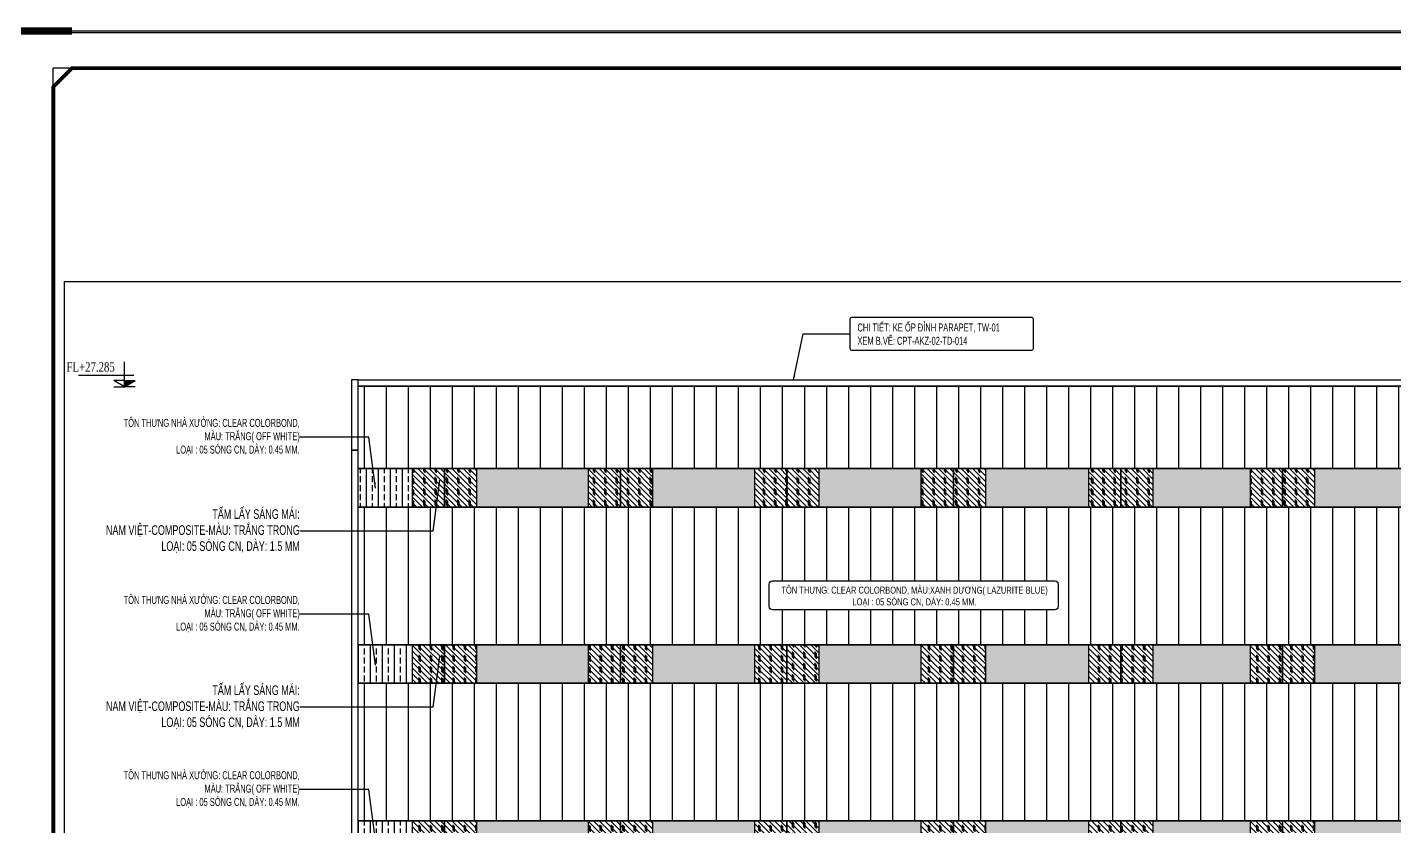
# Model space of a CAD drawing. Header units: inches. Extents: x 340055 to 349452, y -34649 to -30845.
# Drawn here: x 346943 to 347370, y -32010 to -31760.4 of the extents above; entities that cross this region are included whole.
import ezdxf

# ---------------------------------------------------------------- set-up
doc = ezdxf.new("R2010")
doc.units = ezdxf.units.IN
doc.header["$MEASUREMENT"] = 0
for name, color, linetype in [('250', 250, 'Continuous'), ('3', 3, 'Continuous'), ('AZNB-BN-TL-A- X- POWDER ELEVATION X W$0$TL-Roof', 60, 'Continuous'), ('flashing', 6, 'Continuous'), ('NET IN', 3, 'Continuous'), ('ROOFING', 4, 'Continuous')]:
    doc.layers.add(name, color=color, linetype=linetype)
doc.layers.add('AZNB-BN-TL-A- X- POWDER ELEVATION X W$0$TL- LOUVER', color=40, linetype='Continuous', lineweight=15)
doc.layers.add('TL-TIILE BLOCK A2$0$TL-TITLE BLOCK 1', color=7, linetype='Continuous', lineweight=50)
doc.styles.add('ST1', font='times.ttf', dxfattribs={"width": 0.7})
doc.styles.add('ST1H', font='vnshxh.shx', dxfattribs={"width": 0.7})
doc.styles.add('vntimeh.shx', font='vntimeh.shx', dxfattribs={"width": 0.8, "bigfont": 'bigfont.shx'})
doc.dimstyles.new('100', dxfattribs={"dimtxt": 3, "dimasz": 1.5, "dimexe": 1, "dimexo": 0, "dimgap": 1, "dimtad": 1, "dimdec": 0, "dimlfac": 100, "dimzin": 0, "dimdsep": 46, "dimtxsty": 'ST1', "dimblk": 'OBLIQUE', "dimcen": 1, "dimdle": 1, "dimclrd": 8, "dimclre": 8, "dimclrt": 3, "dimadec": 0, "dimazin": 0, "dimtfac": 1, "dimtdec": 0, "dimtix": 1, "dimtmove": 1, "dimatfit": 3, "dimfxl": 0, "dimtolj": 1, "dimtzin": 0, "dimlwd": -1, "dimlwe": -1, "dimarcsym": 0})
doc.dimstyles.new('3', dxfattribs={"dimtxt": 3.5, "dimasz": 1.8, "dimexe": 1, "dimexo": 0, "dimgap": 1, "dimtad": 1, "dimdec": 0, "dimlfac": 3, "dimzin": 0, "dimdsep": 46, "dimtxsty": 'ST1H', "dimblk": 'OBLIQUE', "dimcen": 1, "dimdle": 1, "dimclrd": 8, "dimclre": 8, "dimclrt": 3, "dimadec": 0, "dimazin": 0, "dimtfac": 1, "dimtdec": 0, "dimtix": 1, "dimtofl": 0, "dimtmove": 1, "dimatfit": 3, "dimfxl": 0, "dimtolj": 1, "dimtzin": 0, "dimlwd": -1, "dimlwe": -1, "dimarcsym": 0})
pattern_1 = [(90, (672.007, 3803.1944), (-6.875, 1e-15), [])]
pattern_2 = [(135, (6987.6541, 3803.1944), (-0.8838834765, -0.8838834765), []), (270, (6987.654, 3804.0783), (3.5355339, -2e-16), [1.76776696, -1.76776696]), (270, (6987.433, 3804.2993), (3.5355339, -2e-16), [1.76776696, -1.76776696]), (270, (6987.212, 3804.5202), (3.5355339, -2e-16), [1.76776696, -1.76776696])]
pattern_3 = [(135, (0, 0), (-0.8838835, -0.8838835), []), (270, (6e-17, 0.884), (3.535534, -2e-16), [1.767767, -1.767767]), (270, (-0.221, 1.105), (3.535534, -2e-16), [1.767767, -1.767767]), (270, (-0.442, 1.326), (3.535534, -2e-16), [1.767767, -1.767767])]

# ---------------------------------------------------------------- blocks, each defined once
blk = doc.blocks.new('cos')
at = {"color": 8}
for p, q in [((0, 0), (0, 7.82)), ((0, 1.99), (-3.39, 1.99)), ((0, 0), (-3.39, 1.99)), ((-3, 3.49), (14.52, 3.49)), ((0, 1.99), (3.39, 1.99)), ((0, 0), (3.39, 1.99))]:
    blk.add_line(p, q, dxfattribs=at)
at = {"color": 4}
for p in [(-3.39, 0), (3.39, 0)]:
    blk.add_line(p, (0, 0), dxfattribs=at)
at = {"color": 8}
blk.add_solid([(0, 0), (-3.39, 1.99), (0, 1.99)], dxfattribs=at)
at = {"layer": '3', "color": 3, "style": 'vntimeh.shx', "width": 0.75}
blk.add_attdef('DSD', (1.32, 4.73), '', height=3, dxfattribs=at)
blk = doc.blocks.new('_Oblique')
at = {"color": 0, "linetype": 'ByBlock', "lineweight": -2}
blk.add_line((-0.5, -0.5), (0.5, 0.5), dxfattribs=at)
blk = doc.blocks.new('A$C69525F90')
at = {"true_color": 0xfa051e}
h = blk.add_hatch(dxfattribs=at)
h.set_pattern_fill('ANSI33', color=1, scale=15, angle=45, style=0)
h.set_pattern_definition([(90, (-340058.5945, 35713.43), (-3.75, 7e-16), []), (90, (-340056.7195, 35715.305), (-3.75, 7e-16), [1.875, -0.9375])])
h.paths.add_polyline_path([(16.98, 12), (0, 12), (0, 0), (16.98, 0)])
at = {"true_color": 0x2808f7}
h = blk.add_hatch(dxfattribs=at)
h.set_pattern_fill('CORK', color=180, scale=10, angle=135, style=0)
h.set_pattern_definition(pattern_3)
h.paths.add_polyline_path([(16.98, 12), (26.98, 12), (26.98, 0), (16.98, 0)])
h = blk.add_hatch(dxfattribs=at)
h.set_pattern_fill('CORK', color=180, scale=10, angle=135, style=0)
h.set_pattern_definition(pattern_3)
h.paths.add_polyline_path([(26.98, 12), (36.98, 12), (36.98, 0), (26.98, 0)])
at = {"true_color": 0xfa051e}
h = blk.add_hatch(dxfattribs=at)
h.set_pattern_fill('ANSI33', color=1, scale=15, angle=45, style=0)
h.set_pattern_definition([(90, (-340058.5945, 33957.2308), (-3.75, 7e-16), []), (90, (-340056.7195, 33959.1058), (-3.75, 7e-16), [1.875, -0.9375])])
h.paths.add_polyline_path([(71.95, 0), (71.95, 12), (36.98, 12), (36.98, 0)])
h.paths.add_polyline_path([(123.95, 0), (123.95, 12), (91.95, 12), (91.95, 0)])
h.paths.add_polyline_path([(175.95, 0), (175.95, 12), (143.95, 12), (143.95, 0)])
h.paths.add_polyline_path([(228.3, 0), (228.3, 12), (195.95, 12), (195.95, 0)])
h.paths.add_polyline_path([(278.8, 0), (278.8, 12), (248.3, 12), (248.3, 0)])
h.paths.add_polyline_path([(349.73, 12), (349.73, 0), (364.5, 0), (364.5, 12)])
h.paths.add_polyline_path([(329.73, 0), (329.73, 12), (298.8, 12), (298.8, 0)])
at = {"true_color": 0x2808f7}
h = blk.add_hatch(dxfattribs=at)
h.set_pattern_fill('CORK', color=180, scale=10, angle=135, style=0)
h.set_pattern_definition(pattern_3)
h.paths.add_polyline_path([(71.95, 12), (81.95, 12), (81.95, 0), (71.95, 0)])
h = blk.add_hatch(dxfattribs=at)
h.set_pattern_fill('CORK', color=180, scale=10, angle=135, style=0)
h.set_pattern_definition(pattern_3)
h.paths.add_polyline_path([(81.95, 0), (91.95, 0), (91.95, 12), (81.95, 12)])
h = blk.add_hatch(dxfattribs=at)
h.set_pattern_fill('CORK', color=180, scale=10, angle=135, style=0)
h.set_pattern_definition(pattern_3)
h.paths.add_polyline_path([(123.95, 12), (133.95, 12), (133.95, 0), (123.95, 0)])
h = blk.add_hatch(dxfattribs=at)
h.set_pattern_fill('CORK', color=180, scale=10, angle=135, style=0)
h.set_pattern_definition([(135, (-339941.6194, 35713.4299), (-0.8838834765, -0.8838834765), []), (270, (-339941.6194, 35714.3138), (3.5355339, -2e-16), [1.76776696, -1.76776696]), (270, (-339941.8404, 35714.5348), (3.5355339, -2e-16), [1.76776696, -1.76776696]), (270, (-339942.0614, 35714.7557), (3.5355339, -2e-16), [1.76776696, -1.76776696])])
h.paths.add_polyline_path([(133.95, 12), (143.95, 12), (143.95, 0), (133.95, 0)])
h = blk.add_hatch(dxfattribs=at)
h.set_pattern_fill('CORK', color=180, scale=10, angle=135, style=0)
h.set_pattern_definition(pattern_3)
h.paths.add_polyline_path([(175.95, 12), (185.95, 12), (185.95, 0), (175.95, 0)])
h = blk.add_hatch(dxfattribs=at)
h.set_pattern_fill('CORK', color=180, scale=10, angle=135, style=0)
h.set_pattern_definition(pattern_3)
h.paths.add_polyline_path([(185.95, 12), (195.95, 12), (195.95, 0), (185.95, 0)])
h = blk.add_hatch(dxfattribs=at)
h.set_pattern_fill('CORK', color=180, scale=10, angle=135, style=0)
h.set_pattern_definition(pattern_3)
h.paths.add_polyline_path([(228.3, 12), (238.3, 12), (238.3, 0), (228.3, 0)])
h = blk.add_hatch(dxfattribs=at)
h.set_pattern_fill('CORK', color=180, scale=10, angle=135, style=0)
h.set_pattern_definition(pattern_3)
h.paths.add_polyline_path([(238.3, 12), (248.3, 12), (248.3, 0), (238.3, 0)])
h = blk.add_hatch(dxfattribs=at)
h.set_pattern_fill('CORK', color=180, scale=10, angle=135, style=0)
h.set_pattern_definition(pattern_3)
h.paths.add_polyline_path([(278.8, 12), (288.8, 12), (288.8, 0), (278.8, 0)])
h = blk.add_hatch(dxfattribs=at)
h.set_pattern_fill('CORK', color=180, scale=10, angle=135, style=0)
h.set_pattern_definition(pattern_3)
h.paths.add_polyline_path([(288.8, 12), (298.8, 12), (298.8, 0), (288.8, 0)])
h = blk.add_hatch(dxfattribs=at)
h.set_pattern_fill('CORK', color=180, scale=10, angle=135, style=0)
h.set_pattern_definition(pattern_3)
h.paths.add_polyline_path([(329.73, 12), (339.73, 12), (339.73, 0), (329.73, 0)])
h = blk.add_hatch(dxfattribs=at)
h.set_pattern_fill('CORK', color=180, scale=10, angle=135, style=0)
h.set_pattern_definition(pattern_3)
h.paths.add_polyline_path([(339.73, 12), (349.73, 12), (349.73, 0), (339.73, 0)])
at = {"color": 1, "true_color": 0xfa051e}
blk.add_lwpolyline([(0, 12), (364.5, 12), (364.5, 0), (0, 0)], close=True, dxfattribs=at)
at = {"color": 180, "true_color": 0x2808f7}
for points in [[(16.98, 12), (26.98, 12), (26.98, 0), (16.98, 0)], [(26.98, 12), (36.98, 12), (36.98, 0), (26.98, 0)], [(71.95, 12), (81.95, 12), (81.95, 0), (71.95, 0)], [(81.95, 12), (91.95, 12), (91.95, 0), (81.95, 0)], [(123.95, 12), (133.95, 12), (133.95, 0), (123.95, 0)], [(133.95, 12), (143.95, 12), (143.95, 0), (133.95, 0)], [(175.95, 12), (185.95, 12), (185.95, 0), (175.95, 0)], [(185.95, 12), (195.95, 12), (195.95, 0), (185.95, 0)], [(228.3, 12), (238.3, 12), (238.3, 0), (228.3, 0)], [(238.3, 12), (248.3, 12), (248.3, 0), (238.3, 0)], [(278.8, 12), (288.8, 12), (288.8, 0), (278.8, 0)], [(288.8, 12), (298.8, 12), (298.8, 0), (288.8, 0)], [(329.73, 12), (339.73, 12), (339.73, 0), (329.73, 0)], [(339.73, 12), (349.73, 12), (349.73, 0), (339.73, 0)]]:
    blk.add_lwpolyline(points, close=True, dxfattribs=at)
blk = doc.blocks.new('kt kien truc 1')
at = {"layer": 'Defpoints'}
for p in [(20, 410), (15, 405)]:
    blk.add_line(p, (15, 410), dxfattribs=at)
at = {"layer": 'Defpoints', "color": 8, "const_width": 2}
blk.add_lwpolyline([(0, 400), (0, 420), (20, 420)], dxfattribs=at)
at = {"layer": 'Defpoints', "color": 8}
blk.add_lwpolyline([(0, 0), (594, 0), (594, 420), (0, 420)], close=True, dxfattribs=at)
at = {"layer": 'TL-TIILE BLOCK A2$0$TL-TITLE BLOCK 1', "const_width": 1}
blk.add_lwpolyline([(20, 10), (579, 10), (584, 15), (584, 405), (579, 410), (20, 410), (15, 405), (15, 15)], close=True, dxfattribs=at)

msp = doc.modelspace()

# ---------------------------------------------------------------- hatches: boundary and pattern name
at = {"true_color": 0xfa051e}
h = msp.add_hatch(dxfattribs=at)
h.set_pattern_fill('ANSI33', color=1, scale=15, angle=45, style=0)
h.set_pattern_definition([(90, (6987.654, 3803.1944), (-3.75, 7e-16), []), (90, (6989.529, 3805.0694), (-3.75, 7e-16), [1.875, -0.9375])])
h.paths.add_polyline_path([(347063.2237, -31898.2354), (347046.2487, -31898.2354), (347046.2487, -31910.2354), (347063.2237, -31910.2354)])
at = {"true_color": 0x0a3df5}
h = msp.add_hatch(dxfattribs=at)
h.set_pattern_fill('CORK', color=160, scale=10, angle=135, style=0)
h.set_pattern_definition(pattern_2)
h.paths.add_polyline_path([(347063.2237, -31898.2354), (347073.2237, -31898.2354), (347073.2237, -31910.2354), (347063.2237, -31910.2354)])
h = msp.add_hatch(dxfattribs=at)
h.set_pattern_fill('CORK', color=160, scale=10, angle=135, style=0)
h.set_pattern_definition(pattern_2)
h.paths.add_polyline_path([(347073.2237, -31898.2354), (347083.2237, -31898.2354), (347083.2237, -31910.2354), (347073.2237, -31910.2354)])
at = {"true_color": 0xfa051e}
h = msp.add_hatch(dxfattribs=at)
h.set_pattern_fill('ANSI33', color=1, scale=15, angle=45, style=0)
h.set_pattern_definition([(90, (6987.654, 2046.9953), (-3.75, 7e-16), []), (90, (6989.529, 2048.8703), (-3.75, 7e-16), [1.875, -0.9375])])
h.paths.add_polyline_path([(347118.1987, -31910.2354), (347118.1987, -31898.2354), (347083.2237, -31898.2354), (347083.2237, -31910.2354)])
h.paths.add_polyline_path([(347170.1987, -31910.2354), (347170.1987, -31898.2354), (347138.1987, -31898.2354), (347138.1987, -31910.2354)])
h.paths.add_polyline_path([(347222.1987, -31910.2354), (347222.1987, -31898.2354), (347190.1987, -31898.2354), (347190.1987, -31910.2354)])
h.paths.add_polyline_path([(347274.5488, -31910.2354), (347274.5488, -31898.2354), (347242.1987, -31898.2354), (347242.1987, -31910.2354)])
h.paths.add_polyline_path([(347325.0489, -31910.2354), (347325.0489, -31898.2354), (347294.5488, -31898.2354), (347294.5488, -31910.2354)])
h.paths.add_polyline_path([(347395.9739, -31898.2354), (347395.9739, -31910.2354), (347410.7492, -31910.2354), (347410.7492, -31898.2354)])
h.paths.add_polyline_path([(347375.9739, -31910.2354), (347375.9739, -31898.2354), (347345.0489, -31898.2354), (347345.0489, -31910.2354)])
at = {"true_color": 0x0a3df5}
h = msp.add_hatch(dxfattribs=at)
h.set_pattern_fill('CORK', color=160, scale=10, angle=135, style=0)
h.set_pattern_definition(pattern_2)
h.paths.add_polyline_path([(347118.1987, -31898.2354), (347128.1987, -31898.2354), (347128.1987, -31910.2354), (347118.1987, -31910.2354)])
h = msp.add_hatch(dxfattribs=at)
h.set_pattern_fill('CORK', color=160, scale=10, angle=135, style=0)
h.set_pattern_definition(pattern_2)
h.paths.add_polyline_path([(347128.1987, -31898.2354), (347138.1987, -31898.2354), (347138.1987, -31910.2354), (347128.1987, -31910.2354)])
h = msp.add_hatch(dxfattribs=at)
h.set_pattern_fill('CORK', color=160, scale=10, angle=135, style=0)
h.set_pattern_definition(pattern_2)
h.paths.add_polyline_path([(347170.1987, -31898.2354), (347180.1987, -31898.2354), (347180.1987, -31910.2354), (347170.1987, -31910.2354)])
h = msp.add_hatch(dxfattribs=at)
h.set_pattern_fill('CORK', color=160, scale=10, angle=135, style=0)
h.set_pattern_definition(pattern_2)
h.paths.add_polyline_path([(347180.1987, -31898.2354), (347190.1987, -31898.2354), (347190.1987, -31910.2354), (347180.1987, -31910.2354)])
h = msp.add_hatch(dxfattribs=at)
h.set_pattern_fill('CORK', color=160, scale=10, angle=135, style=0)
h.set_pattern_definition(pattern_2)
h.paths.add_polyline_path([(347222.1987, -31898.2354), (347232.1987, -31898.2354), (347232.1987, -31910.2354), (347222.1987, -31910.2354)])
h = msp.add_hatch(dxfattribs=at)
h.set_pattern_fill('CORK', color=160, scale=10, angle=135, style=0)
h.set_pattern_definition(pattern_2)
h.paths.add_polyline_path([(347232.1987, -31898.2354), (347242.1987, -31898.2354), (347242.1987, -31910.2354), (347232.1987, -31910.2354)])
h = msp.add_hatch(dxfattribs=at)
h.set_pattern_fill('CORK', color=160, scale=10, angle=135, style=0)
h.set_pattern_definition(pattern_2)
h.paths.add_polyline_path([(347274.5488, -31898.2354), (347284.5488, -31898.2354), (347284.5488, -31910.2354), (347274.5488, -31910.2354)])
h = msp.add_hatch(dxfattribs=at)
h.set_pattern_fill('CORK', color=160, scale=10, angle=135, style=0)
h.set_pattern_definition(pattern_2)
h.paths.add_polyline_path([(347284.5488, -31898.2354), (347294.5488, -31898.2354), (347294.5488, -31910.2354), (347284.5488, -31910.2354)])
h = msp.add_hatch(dxfattribs=at)
h.set_pattern_fill('CORK', color=160, scale=10, angle=135, style=0)
h.set_pattern_definition(pattern_2)
h.paths.add_polyline_path([(347325.0489, -31898.2354), (347335.0489, -31898.2354), (347335.0489, -31910.2354), (347325.0489, -31910.2354)])
h = msp.add_hatch(dxfattribs=at)
h.set_pattern_fill('CORK', color=160, scale=10, angle=135, style=0)
h.set_pattern_definition(pattern_2)
h.paths.add_polyline_path([(347335.0489, -31898.2354), (347345.0489, -31898.2354), (347345.0489, -31910.2354), (347335.0489, -31910.2354)])
at = {"layer": 'ROOFING'}
h = msp.add_hatch(dxfattribs=at)
h.set_pattern_fill('ANSI31', color=3, scale=55, angle=45, style=0)
h.set_pattern_definition(pattern_1)
h.paths.add_polyline_path([(347402.4744, -31898.2354), (347402.6652, -31893.5976), (347402.6843, -31892.1411), (347402.5957, -31892.1411), (347402.5957, -31891.6331), (347402.6836, -31883.6895), (347402.6836, -31879.9491), (347402.9514, -31879.9491), (347403.9576, -31879.9491), (347404.3808, -31879.9491), (347406.0986, -31879.9491), (347406.6068, -31879.9491), (347408.2609, -31879.9491), (347408.4349, -31879.9491), (347408.6648, -31879.9491), (347409.5913, -31879.9491), (347409.5913, -31879.4411), (347408.6742, -31879.4411), (347408.4454, -31879.4411), (347406.6177, -31879.4411), (347406.0988, -31879.4411), (347404.3734, -31879.4411), (347404.135, -31879.4411), (347402.8865, -31879.4411), (347402.6836, -31879.4411), (347402.6836, -31872.4949), (347046.2487, -31872.4949), (347046.2487, -31898.2354)])
h = msp.add_hatch(dxfattribs=at)
h.set_pattern_fill('ANSI31', color=3, scale=55, angle=45, style=0)
h.set_pattern_definition(pattern_1)
h.paths.add_polyline_path([(347410.7492, -31910.2354), (347046.2487, -31910.2354), (347046.2487, -31953.2354), (347410.7492, -31953.2354)])
h.paths.add_polyline_path([(347264.8917, -31934.2776), (347264.8917, -31941.3043, -0.41421356), (347263.8917, -31942.3043), (347175.7085, -31942.3043, -0.41421356), (347174.7085, -31941.3043), (347174.7085, -31934.2776, -0.41421356), (347175.7085, -31933.2776), (347263.8917, -31933.2776, -0.41421356)], flags=16)
h.paths.add_polyline_path([(347179.9316, -31933.7607), (347260.2316, -31933.7607), (347260.2316, -31942.7178), (347179.9316, -31942.7178)], flags=24)
h = msp.add_hatch(dxfattribs=at)
h.set_pattern_fill('ANSI31', color=3, scale=55, angle=45, style=0)
h.set_pattern_definition(pattern_1)
h.paths.add_polyline_path([(347046.2487, -31965.2354), (347046.2487, -32008.2354), (347402.4793, -32008.2354), (347402.4793, -32000.9838), (347403.7903, -32000.9838), (347403.7903, -32000.2738), (347403.7268, -32000.2738), (347403.7268, -31999.5118), (347403.7903, -31998.3218), (347402.2207, -31998.3218), (347402.2207, -31997.8138), (347402.2444, -31997.8138), (347402.6652, -31987.5863), (347402.6843, -31986.1298), (347402.5957, -31986.1298), (347402.5957, -31985.6218), (347402.6836, -31985.6218), (347402.6836, -31982.2503), (347402.6094, -31982.2503), (347402.6094, -31970.0583), (347402.6094, -31968.7883), (347402.6094, -31965.2354)])

# ---------------------------------------------------------------- linework, layer by layer
at = {"color": 8}
for points in [[(346954.5691, -31839.8483), (347523.9071, -31839.8483), (347523.9071, -32191.4281), (346954.5691, -32191.4281)], [(347046.2487, -31872.4949), (347409.5913, -31872.4949), (347409.5913, -32109.3458), (347046.2487, -32109.3458)]]:
    msp.add_lwpolyline(points, close=True, dxfattribs=at)
at = {"color": 1, "true_color": 0xfa051e}
msp.add_lwpolyline([(347046.2487, -31898.2354), (347410.7492, -31898.2354), (347410.7492, -31910.2354), (347046.2487, -31910.2354)], close=True, dxfattribs=at)
at = {"color": 160, "true_color": 0x0a3df5}
for points in [[(347063.2237, -31898.2354), (347073.2237, -31898.2354), (347073.2237, -31910.2354), (347063.2237, -31910.2354)], [(347073.2237, -31898.2354), (347083.2237, -31898.2354), (347083.2237, -31910.2354), (347073.2237, -31910.2354)], [(347118.1987, -31898.2354), (347128.1987, -31898.2354), (347128.1987, -31910.2354), (347118.1987, -31910.2354)], [(347128.1987, -31898.2354), (347138.1987, -31898.2354), (347138.1987, -31910.2354), (347128.1987, -31910.2354)], [(347170.1987, -31898.2354), (347180.1987, -31898.2354), (347180.1987, -31910.2354), (347170.1987, -31910.2354)], [(347180.1987, -31898.2354), (347190.1987, -31898.2354), (347190.1987, -31910.2354), (347180.1987, -31910.2354)], [(347222.1987, -31898.2354), (347232.1987, -31898.2354), (347232.1987, -31910.2354), (347222.1987, -31910.2354)], [(347232.1987, -31898.2354), (347242.1987, -31898.2354), (347242.1987, -31910.2354), (347232.1987, -31910.2354)], [(347274.5488, -31898.2354), (347284.5488, -31898.2354), (347284.5488, -31910.2354), (347274.5488, -31910.2354)], [(347284.5488, -31898.2354), (347294.5488, -31898.2354), (347294.5488, -31910.2354), (347284.5488, -31910.2354)], [(347325.0489, -31898.2354), (347335.0489, -31898.2354), (347335.0489, -31910.2354), (347325.0489, -31910.2354)], [(347335.0489, -31898.2354), (347345.0489, -31898.2354), (347345.0489, -31910.2354), (347335.0489, -31910.2354)]]:
    msp.add_lwpolyline(points, close=True, dxfattribs=at)
at = {"layer": 'AZNB-BN-TL-A- X- POWDER ELEVATION X W$0$TL- LOUVER'}
for p, q in [((347046.2487, -31915.3449), (347046.2487, -31903.3449)), ((347046.2487, -31970.3449), (347046.2487, -31958.3449))]:
    msp.add_line(p, q, dxfattribs=at)
at = {"layer": 'AZNB-BN-TL-A- X- POWDER ELEVATION X W$0$TL-Roof', "lineweight": 0, "ltscale": 1e-09}
for p, q in [((347102.1987, -31870.4949), (347359.1989, -31870.4949)), ((347104.1987, -31870.4949), (347357.1989, -31870.4949))]:
    msp.add_line(p, q, dxfattribs=at)
at = {"layer": 'flashing'}
for points in [[(347044.2487, -31892.4949), (347046.2487, -31892.4949), (347046.2487, -31870.4949), (347044.2487, -31870.4949)], [(347046.2487, -31870.4949), (347410.7492, -31870.4949), (347410.7492, -31872.4949), (347046.2487, -31872.4949)], [(347044.2486, -32109.3458), (347046.2486, -32109.3458), (347046.2487, -31892.4949), (347044.2487, -31892.4949)]]:
    msp.add_lwpolyline(points, close=True, dxfattribs=at)
at = {"layer": 'ROOFING', "color": 3}
for points in [[(347046.2487, -31872.4949), (347410.7492, -31872.4949), (347410.7492, -31898.2354), (347046.2487, -31898.2354)], [(347046.2487, -31965.2354), (347410.7492, -31965.2354), (347410.7492, -32008.2354), (347046.2487, -32008.2354)]]:
    msp.add_lwpolyline(points, close=True, dxfattribs=at)

# ---------------------------------------------------------------- block references
at = {"color": 8}
for p in [(347046.2485, -31965.2355), (347046.2485, -32020.2355)]:
    msp.add_blockref('A$C69525F90', p, dxfattribs=at)
at = {"layer": '250'}
ref = msp.add_blockref('cos', (346973.2933, -31872.6458), dxfattribs=dict(at, xscale=-0.98876953125, yscale=0.98876953125, zscale=0.98876953125))
ref.add_attrib('DSD', 'FL+27.285', (346955.1982, -31867.9702), dxfattribs={"layer": '3', "color": 3, "height": 2.96631, "style": 'vntimeh.shx', "width": 0.75})

# ---------------------------------------------------------------- leaders
at = {"color": 240, "true_color": 0xf90627}
msp.add_leader([(347182.3081, -31870.4949), (347185.3248, -31856.1262), (347200.0114, -31856.1262)], dimstyle='100', override={"dimgap": 1, "dimtad": 0, "dimfxl": 0.18}, dxfattribs=at)

# ---------------------------------------------------------------- next in the draw order: texts
at = {"color": 1, "true_color": 0xfa051e, "char_height": 2.5, "attachment_point": 6, "style": 'ST1H', "bg_fill": 2}
for insert in [(347028.0539, -31888.3842), (347028.0539, -31943.6665), (347028.0539, -31998.4091)]:
    msp.add_mtext('\\A1;t«n th\xadng nhµ x\xadëng: CLEAR COLORBOND, \\Pmµu: tr¾ng( Off white) \\PLo¹i : 05 sãng cn, dµy: 0.45 mm.', dxfattribs=dict(at, insert=insert))
at = {"color": 160, "true_color": 0x0a3df5, "char_height": 3, "attachment_point": 6, "style": 'ST1H', "bg_fill": 2}
for insert in [(347028.0539, -31917.7373), (347028.0539, -31972.7373)]:
    msp.add_mtext('\\A1;TÊM LÊY S¸NG M¸I: \\PnAM VIÖT-COMPOSITE-mµu: tr¾ng trong\\PLO¹I: 05 sãng cn, DµY: 1.5 MM ', dxfattribs=dict(at, insert=insert))
at = {"layer": '3', "style": 'ST1H', "bg_fill": 2}
for s, insert, char_height, attachment_point in [('\\A1;CHI TIÕT: KE èP §ØNH PARAPET, TW-01\\PXEM b.VÏ: CPT-AKZ-02-TD-014 ', (347202.2555, -31856.251), 2.5, 4), ('\\A1;t«n TH¦NG: CLEAR COLORBOND, mµu:Xanh d\xad¬ng( Lazurite blue)\\PLo¹i : 05 SãNG CN, dµy: 0.45 mm.', (347220.0816, -31938.2392), 2.2, 5)]:
    msp.add_mtext(s, dxfattribs=dict(at, insert=insert, char_height=char_height, attachment_point=attachment_point))

# ---------------------------------------------------------------- next in the draw order: linework, layer by layer
at = {"color": 240, "true_color": 0xf90627}
for points in [[(347200.5114, -31850.9088), (347256.621, -31850.9088, -0.41421356), (347257.121, -31851.4088), (347257.121, -31860.8435, -0.41421356), (347256.621, -31861.3435), (347200.5114, -31861.3435, -0.41421356), (347200.0114, -31860.8435), (347200.0114, -31851.4088, -0.41421356)], [(347175.7085, -31933.2776), (347263.8917, -31933.2776, -0.41421356), (347264.8917, -31934.2776), (347264.8917, -31941.3043, -0.41421356), (347263.8917, -31942.3043), (347175.7085, -31942.3043, -0.41421356), (347174.7085, -31941.3043), (347174.7085, -31934.2776, -0.41421356)]]:
    msp.add_lwpolyline(points, format="xyb", close=True, dxfattribs=at)
at = {"color": 8}
msp.add_lwpolyline([(347046.2487, -31910.2354), (347410.7492, -31910.2354), (347410.7492, -31953.2354), (347046.2487, -31953.2354)], close=True, dxfattribs=at)
at = {"layer": 'NET IN'}
msp.add_lwpolyline([(346933.69, -31762.0222), (347622.4698, -31762.0222), (347622.4698, -32248.6227), (346933.69, -32248.6227)], close=True, dxfattribs=at)

# ---------------------------------------------------------------- next in the draw order: block references
at = {"layer": '3', "xscale": 1.159562065285868, "yscale": 1.159562065285868, "zscale": 1.159562065285868}
msp.add_blockref('kt kien truc 1', (346933.69, -32248.6227), dxfattribs=at)

# ---------------------------------------------------------------- next in the draw order: leaders
at = {"color": 9}
for points in [[(347051.6647, -31904.3317), (347049.6293, -31888.3842), (347028.0539, -31888.3842)], [(347071.6979, -31901.7898), (347069.6625, -31917.7373), (347028.0539, -31917.7373)], [(347051.6647, -31959.614), (347049.6293, -31943.6665), (347028.0539, -31943.6665)], [(347071.6979, -31956.7898), (347069.6625, -31972.7373), (347028.0539, -31972.7373)], [(347051.6647, -32014.3566), (347049.6293, -31998.4091), (347028.0539, -31998.4091)]]:
    msp.add_leader(points, dimstyle='3', override={"dimgap": 1, "dimtad": 0}, dxfattribs=at)

doc.saveas('drawing.dxf')
